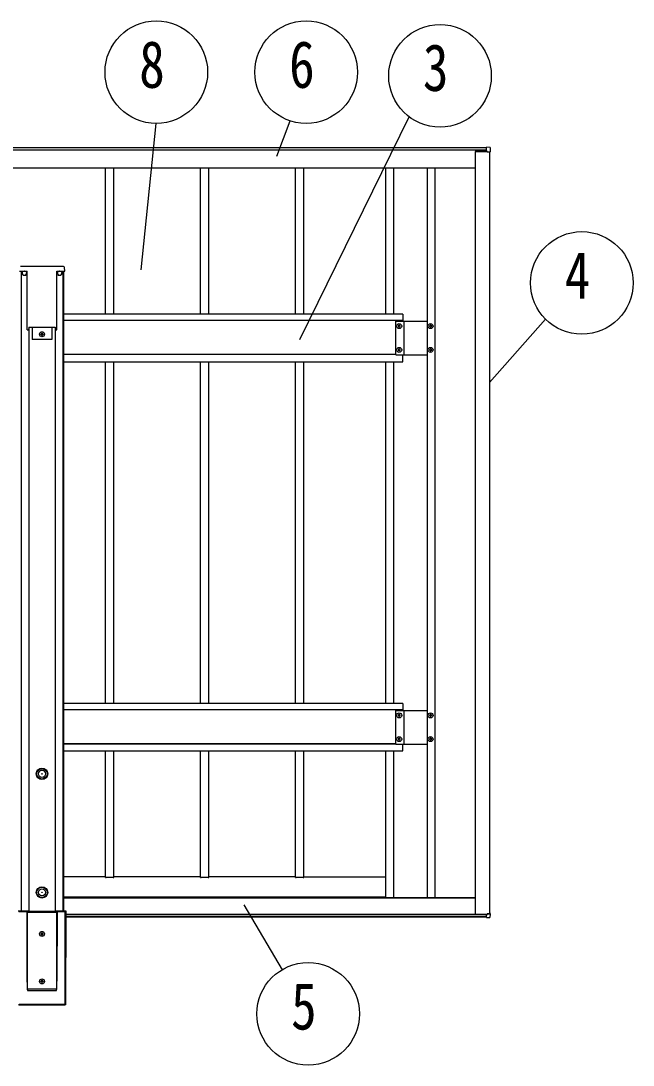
# Model space of a CAD drawing. Units: millimetres, scale not verified. Extents: x -12615 to 12615, y -8910 to 8910.
# Drawn here: x -1031 to 258, y -205 to 1995 of the extents above; entities that cross this region are included whole.
import ezdxf
from ezdxf.enums import TextEntityAlignment as Align

# ---------------------------------------------------------------- set-up
doc = ezdxf.new("R2010")
doc.units = ezdxf.units.MM
doc.header["$LTSCALE"] = 50
doc.layers.add('0-4_YKK_A1', color=4, linetype='Continuous')
doc.layers.add('0-5_YKK_D', color=6, linetype='Continuous')
doc.styles.add('ＭＳ ゴシック', font='')
doc.styles.get('ＭＳ ゴシック').set_extended_font_data('MS Gothic')

msp = doc.modelspace()

# ---------------------------------------------------------------- linework, layer by layer
at = {"layer": '0-4_YKK_A1'}
for p, q in [((-50.69, 1726.95), (-5443.19, 1726.95)), ((-50.69, 1726.95), (-5443.19, 1726.95)), ((-50.69, 1721.95), (-5443.19, 1721.95)), ((-74.19, 1719.45), (-74.19, 1719.42)), ((-49.49, 1719.45), (-74.19, 1719.45)), ((-74.19, 1719.42), (-74.19, 112.45)), ((-73.69, 1719.39), (-49.19, 1719.39)), ((-43.16, 1728.04), (-50.69, 1728.53)), ((-50.69, 1726.33), (-50.69, 1728.53)), ((-43.16, 1728.04), (-50.69, 1728.53)), ((-50.69, 1725.81), (-50.69, 1726.33)), ((-50.69, 1720.11), (-50.69, 1725.81)), ((-50.69, 1720.11), (-49.47, 1720.12)), ((-50.69, 1719.83), (-50.69, 1720.11)), ((-50.69, 1719.83), (-49.49, 1719.83)), ((-49.19, 1719.67), (-49.19, 1719.53)), ((-49.19, 1718.34), (-49.19, 1719.53)), ((-48.87, 1719.52), (-48.87, 1718.32)), ((-43.16, 1718.34), (-48.87, 1718.32)), ((-44.19, 1718.34), (-44.19, 113.4)), ((-43.16, 1728.04), (-43.16, 1728.04)), ((-42.69, 1727.55), (-42.69, 1725.4)), ((-42.69, 1725.4), (-42.69, 1718.36)), ((-5424.19, 1685.03), (-74.19, 1685.03)), ((-852.19, 1376.53), (-852.19, 1685.03)), ((-835.19, 1376.53), (-835.19, 1685.03)), ((-652.19, 1376.53), (-652.19, 1685.03)), ((-635.19, 1376.53), (-635.19, 1685.03)), ((-452.19, 1376.53), (-452.19, 1685.03)), ((-435.19, 1376.53), (-435.19, 1685.03)), ((-263.19, 1685.03), (-263.19, 1376.53)), ((-245.89, 1685.03), (-245.89, 1376.53)), ((-175.19, 1685.03), (-175.19, 147.02)), ((-159.19, 1685.03), (-159.19, 147.02)), ((-1018.02, 1476.82), (-1031.6, 1476.82)), ((-1016.53, 1476.82), (-1018.02, 1476.82)), ((-1016.15, 1476.82), (-1016.53, 1476.82)), ((-956.23, 1476.82), (-1016.15, 1476.82)), ((-955.85, 1476.82), (-956.23, 1476.82)), ((-954.36, 1476.82), (-955.85, 1476.82)), ((-940.78, 1476.82), (-954.36, 1476.82)), ((-938.32, 1467.32), (-938.79, 1474.94)), ((-1033.56, 1467.32), (-1018.55, 1467.32)), ((-1029.99, 1467.32), (-1029.99, 119.82)), ((-1027.69, 1467.32), (-1027.69, 1463.32)), ((-1018.69, 1467.32), (-1018.69, 1463.32)), ((-1018.55, 1467.32), (-1017.55, 1467.32)), ((-1017.45, 1467.32), (-1017.55, 1467.32)), ((-1017.44, 1343.96), (-1017.44, 1467.17)), ((-954.94, 1343.96), (-954.94, 1467.17)), ((-954.93, 1467.32), (-954.83, 1467.32)), ((-954.83, 1467.32), (-953.83, 1467.32)), ((-953.83, 1467.32), (-938.82, 1467.32)), ((-953.69, 1467.32), (-953.69, 1463.32)), ((-944.69, 1467.32), (-944.69, 1463.32)), ((-942.39, 1466.92), (-942.39, 119.82)), ((-941.19, 1466.92), (-941.19, 119.82)), ((-938.82, 1467.32), (-938.32, 1467.32)), ((-226.19, 1376.53), (-941.19, 1376.53)), ((-226.19, 1376.53), (-941.19, 1376.53)), ((-226.19, 1376.53), (-226.19, 1362.03)), ((-1017.08, 1343.82), (-1017.43, 1343.82)), ((-1017.08, 1343.82), (-1016.58, 1343.82)), ((-1016.58, 1343.82), (-1014.54, 1343.82)), ((-1014.23, 1349.15), (-1014.54, 1343.82)), ((-1013.69, 1349.15), (-1013.69, 118.17)), ((-1006.69, 1349.15), (-1006.69, 1323.32)), ((-965.69, 1349.15), (-965.69, 1323.32)), ((-958.69, 1349.15), (-958.69, 118.17)), ((-957.84, 1343.82), (-955.8, 1343.82)), ((-955.8, 1343.82), (-955.3, 1343.82)), ((-955.3, 1343.82), (-954.95, 1343.82)), ((-226.19, 1363.53), (-941.19, 1363.53)), ((-241.19, 1291.03), (-241.19, 1362.03)), ((-241.19, 1362.03), (-175.19, 1362.03)), ((-241.19, 1291.03), (-241.19, 1362.03)), ((-241.19, 1362.03), (-175.19, 1362.03)), ((-233.71, 1352.97), (-233.71, 1353.93)), ((-223.69, 1291.03), (-223.69, 1362.03)), ((-223.69, 1291.03), (-223.69, 1362.03)), ((-167.71, 1352.97), (-167.71, 1353.93)), ((-965.69, 1323.32), (-1006.69, 1323.32)), ((-985.71, 1332.88), (-985.71, 1331.92)), ((-233.71, 1302.97), (-233.71, 1303.93)), ((-167.71, 1302.97), (-167.71, 1303.93)), ((-241.19, 1291.77), (-941.19, 1291.77)), ((-941.19, 1276.61), (-226.19, 1276.61)), ((-852.19, 556.45), (-852.19, 1276.61)), ((-835.19, 556.45), (-835.19, 1276.61)), ((-652.19, 556.45), (-652.19, 1276.61)), ((-635.19, 556.45), (-635.19, 1276.61)), ((-452.19, 556.45), (-452.19, 1276.61)), ((-435.19, 556.45), (-435.19, 1276.61)), ((-263.19, 1276.61), (-263.19, 556.45)), ((-246.19, 1276.61), (-246.19, 556.45)), ((-241.19, 1291.03), (-175.19, 1291.03)), ((-241.19, 1291.03), (-175.19, 1291.03)), ((-226.19, 1276.53), (-226.19, 1291.03)), ((-226.19, 556.45), (-941.19, 556.45)), ((-226.19, 556.45), (-941.19, 556.45)), ((-226.19, 556.45), (-226.19, 541.95)), ((-226.19, 543.46), (-941.19, 543.46)), ((-241.19, 470.95), (-241.19, 541.95)), ((-241.19, 541.95), (-175.19, 541.95)), ((-241.19, 470.95), (-241.19, 541.95)), ((-241.19, 541.95), (-175.19, 541.95)), ((-233.71, 532.89), (-233.71, 533.85)), ((-223.69, 470.95), (-223.69, 541.95)), ((-223.69, 470.95), (-223.69, 541.95)), ((-167.71, 532.89), (-167.71, 533.85)), ((-941.19, 471.73), (-241.19, 471.73)), ((-241.19, 471.7), (-941.19, 471.7)), ((-241.19, 470.95), (-175.19, 470.95)), ((-241.19, 470.95), (-175.19, 470.95)), ((-233.71, 482.89), (-233.71, 483.85)), ((-226.19, 456.45), (-226.19, 470.95)), ((-167.71, 482.89), (-167.71, 483.85)), ((-941.19, 456.53), (-226.19, 456.53)), ((-852.19, 190.03), (-852.19, 456.53)), ((-835.19, 190.03), (-835.19, 456.53)), ((-652.19, 190.03), (-652.19, 456.53)), ((-635.19, 190.03), (-635.19, 456.53)), ((-452.19, 190.03), (-452.19, 456.53)), ((-435.19, 190.03), (-435.19, 456.53)), ((-263.19, 456.53), (-263.19, 147.02)), ((-246.19, 456.53), (-246.19, 147.02)), ((-852.49, 191.68), (-941.19, 191.68)), ((-836.19, 189.98), (-851.19, 189.98)), ((-652.49, 191.68), (-835.19, 191.68)), ((-636.19, 189.98), (-651.19, 189.98)), ((-452.49, 191.68), (-635.19, 191.68)), ((-436.19, 189.98), (-451.19, 189.98)), ((-435.19, 191.68), (-263.19, 191.68)), ((-263.19, 148.26), (-941.19, 148.26)), ((-263.19, 148.16), (-941.19, 148.16)), ((-74.19, 147.02), (-941.19, 147.02)), ((-940.19, 133.75), (-941.19, 133.75)), ((-941.19, 132.15), (-940.19, 132.15)), ((-941.19, 132.15), (-940.19, 132.15)), ((-941.19, 132.07), (-940.19, 132.07)), ((-940.19, 119.82), (-940.19, 147.02)), ((-74.19, 147.02), (-940.19, 147.02)), ((-940.19, 119.82), (-940.19, 147.02)), ((-74.19, 146.97), (-940.19, 146.97)), ((-74.19, 146.45), (-940.19, 146.45)), ((-1036.08, 119.82), (-1014.82, 119.82)), ((-1036.08, 119.81), (-1014.82, 119.81)), ((-1017.31, 118.97), (-1035.62, 118.97)), ((-1034.62, 117.98), (-1018.24, 117.98)), ((-1018.25, 117.87), (-1017.78, -28.66)), ((-1018.25, 117.87), (-1017.78, 117)), ((-1017.78, 117), (-1017.78, -28.66)), ((-1016.78, 117.99), (-1017.31, 118.97)), ((-1016.78, -45.29), (-1016.78, 116.95)), ((-1014.82, 119.81), (-1014.57, 118.17)), ((-1014.57, 118.17), (-957.69, 118.17)), ((-957.69, 118.17), (-957.44, 119.81)), ((-957.44, 119.82), (-936.3, 119.82)), ((-957.44, 119.81), (-936.31, 119.81)), ((-955.07, 118.97), (-955.6, 117.99)), ((-955.6, 117.99), (-955.6, 116.95)), ((-955.6, 116.95), (-955.6, -45.29)), ((-936.76, 118.97), (-955.07, 118.97)), ((-954.13, 117.87), (-954.6, -28.66)), ((-954.6, 117), (-954.13, 117.87)), ((-954.6, -28.66), (-954.6, 117)), ((-954.14, 117.98), (-937.76, 117.98)), ((-941.19, 131.76), (-940.19, 131.76)), ((-941.19, 124.53), (-940.19, 124.53)), ((-941.19, 124.35), (-940.19, 124.35)), ((-941.19, 123.8), (-940.19, 123.8)), ((-941.19, 123.61), (-940.19, 123.61)), ((-937.76, 117.98), (-938.38, -77.53)), ((-936.76, 118.97), (-937.76, 117.98)), ((-937.39, -78.53), (-936.76, 118.98)), ((-936.3, 119.82), (-936.94, -78.6)), ((-936.3, 119.82), (-936.94, -78.59)), ((-936.31, 119.81), (-936.76, 118.98)), ((-49.69, 112.29), (-936.33, 112.29)), ((-49.69, 111.98), (-936.33, 111.98)), ((-49.69, 111.95), (-936.33, 111.95)), ((-50.69, 111.63), (-936.33, 111.63)), ((-73.69, 112.43), (-49.19, 112.43)), ((-50.69, 111.91), (-49.49, 111.91)), ((-50.69, 111.91), (-50.69, 111.87)), ((-50.69, 111.54), (-50.69, 111.87)), ((-50.69, 105.85), (-50.69, 111.54)), ((-49.49, 111.54), (-50.69, 111.54)), ((-49.69, 112.29), (-49.69, 112.43)), ((-49.49, 111.87), (-49.49, 111.54)), ((-43.69, 113.4), (-49.19, 113.4)), ((-49.19, 113.4), (-49.19, 113.36)), ((-49.19, 112.17), (-49.19, 113.36)), ((-48.89, 113.35), (-43.19, 113.35)), ((-48.89, 113.35), (-48.89, 112.14)), ((-43.19, 115.6), (-44.19, 115.6)), ((-44.19, 115.55), (-43.69, 115.55)), ((-43.69, 114.04), (-44.19, 114.04)), ((-43.69, 115.55), (-43.69, 113.4)), ((-42.69, 113.38), (-43.15, 105.88)), ((-42.69, 113.38), (-42.69, 115.57)), ((-50.69, 107.44), (-936.34, 107.44)), ((-936.34, 106.96), (-50.69, 106.96)), ((-50.69, 105.41), (-50.69, 105.85)), ((-50.69, 105.41), (-43.65, 105.41)), ((-985.71, 69.64), (-985.71, 68.68)), ((-985.71, -30.36), (-985.71, -31.32)), ((-955.6, -45.29), (-1016.78, -45.29)), ((-1016.78, -47.91), (-955.6, -47.91)), ((-936.94, -78.6), (-1035.44, -78.6)), ((-1035, -78.53), (-937.39, -78.53)), ((-938.38, -77.53), (-1034, -77.53)), ((-938.38, -77.53), (-937.39, -78.53)), ((-936.94, -78.59), (-937.39, -78.53))]:
    msp.add_line(p, q, dxfattribs=at)
for points in [[(-49.69, 1719.83), (-49.69, 1719.65), (-49.69, 1719.45)], [(-1014.23, 1349.15), (-958.15, 1349.15), (-957.84, 1343.82)], [(-235.63, 1352.01), (-236.59, 1352.01), (-236.59, 1351.05), (-235.63, 1351.05)], [(-233.71, 1353.93), (-234.67, 1353.93), (-234.67, 1352.97)], [(-234.67, 1350.09), (-234.67, 1349.13), (-233.71, 1349.13), (-233.71, 1350.09)], [(-232.75, 1351.05), (-231.79, 1351.05), (-231.79, 1352.01), (-232.75, 1352.01)], [(-169.63, 1352.01), (-170.59, 1352.01), (-170.59, 1351.05), (-169.63, 1351.05)], [(-167.71, 1353.93), (-168.67, 1353.93), (-168.67, 1352.97)], [(-168.67, 1350.09), (-168.67, 1349.13), (-167.71, 1349.13), (-167.71, 1350.09)], [(-166.75, 1351.05), (-165.79, 1351.05), (-165.79, 1352.01), (-166.75, 1352.01)], [(-987.63, 1333.84), (-988.59, 1333.84), (-988.59, 1334.8), (-987.63, 1334.8)], [(-986.67, 1335.76), (-986.67, 1336.72), (-985.71, 1336.72), (-985.71, 1335.76)], [(-985.71, 1331.92), (-986.67, 1331.92), (-986.67, 1332.88)], [(-984.75, 1334.8), (-983.79, 1334.8), (-983.79, 1333.84), (-984.75, 1333.84)], [(-235.63, 1302.01), (-236.59, 1302.01), (-236.59, 1301.05), (-235.63, 1301.05)], [(-233.71, 1303.93), (-234.67, 1303.93), (-234.67, 1302.97)], [(-234.67, 1300.09), (-234.67, 1299.13), (-233.71, 1299.13), (-233.71, 1300.09)], [(-232.75, 1301.05), (-231.79, 1301.05), (-231.79, 1302.01), (-232.75, 1302.01)], [(-169.63, 1302.01), (-170.59, 1302.01), (-170.59, 1301.05), (-169.63, 1301.05)], [(-167.71, 1303.93), (-168.67, 1303.93), (-168.67, 1302.97)], [(-168.67, 1300.09), (-168.67, 1299.13), (-167.71, 1299.13), (-167.71, 1300.09)], [(-166.75, 1301.05), (-165.79, 1301.05), (-165.79, 1302.01), (-166.75, 1302.01)], [(-235.63, 531.93), (-236.59, 531.93), (-236.59, 530.97), (-235.63, 530.97)], [(-233.71, 533.85), (-234.67, 533.85), (-234.67, 532.89)], [(-234.67, 530.01), (-234.67, 529.05), (-233.71, 529.05), (-233.71, 530.01)], [(-232.75, 530.97), (-231.79, 530.97), (-231.79, 531.93), (-232.75, 531.93)], [(-169.63, 531.93), (-170.59, 531.93), (-170.59, 530.97), (-169.63, 530.97)], [(-167.71, 533.85), (-168.67, 533.85), (-168.67, 532.89)], [(-168.67, 530.01), (-168.67, 529.05), (-167.71, 529.05), (-167.71, 530.01)], [(-166.75, 530.97), (-165.79, 530.97), (-165.79, 531.93), (-166.75, 531.93)], [(-235.63, 481.93), (-236.59, 481.93), (-236.59, 480.97), (-235.63, 480.97)], [(-233.71, 483.85), (-234.67, 483.85), (-234.67, 482.89)], [(-234.67, 480.01), (-234.67, 479.05), (-233.71, 479.05), (-233.71, 480.01)], [(-232.75, 480.97), (-231.79, 480.97), (-231.79, 481.93), (-232.75, 481.93)], [(-169.63, 481.93), (-170.59, 481.93), (-170.59, 480.97), (-169.63, 480.97)], [(-167.71, 483.85), (-168.67, 483.85), (-168.67, 482.89)], [(-168.67, 480.01), (-168.67, 479.05), (-167.71, 479.05), (-167.71, 480.01)], [(-166.75, 480.97), (-165.79, 480.97), (-165.79, 481.93), (-166.75, 481.93)], [(-955.6, 117.99), (-1016.78, 117.99), (-1016.78, 116.95), (-955.6, 116.95)], [(-50.69, 111.87), (-49.49, 111.87), (-49.49, 111.91)], [(-49.69, 111.91), (-49.69, 111.95), (-49.69, 111.98), (-49.69, 112.29)], [(-987.63, 70.6), (-988.59, 70.6), (-988.59, 71.56), (-987.63, 71.56)], [(-986.67, 72.52), (-986.67, 73.48), (-985.71, 73.48), (-985.71, 72.52)], [(-985.71, 68.68), (-986.67, 68.68), (-986.67, 69.64)], [(-984.75, 71.56), (-983.79, 71.56), (-983.79, 70.6), (-984.75, 70.6)], [(-987.63, -29.4), (-988.59, -29.4), (-988.59, -28.44), (-987.63, -28.44)], [(-986.67, -27.48), (-986.67, -26.52), (-985.71, -26.52), (-985.71, -27.48)], [(-985.71, -31.32), (-986.67, -31.32), (-986.67, -30.36)], [(-984.75, -28.44), (-983.79, -28.44), (-983.79, -29.4), (-984.75, -29.4)], [(-1017.14, -45.29), (-1016.87, -47.24), (-1016.78, -47.86), (-1016.78, -47.91)]]:
    msp.add_lwpolyline(points, dxfattribs=at)
for centre, radius in [((-1023.19, 1462.82), 5), ((-949.19, 1462.82), 5), ((-234.19, 1351.53), 5.3), ((-168.19, 1351.53), 5.3), ((-986.19, 1334.32), 5.3), ((-234.19, 1301.53), 5.3), ((-168.19, 1301.53), 5.3), ((-234.19, 531.45), 5.3), ((-168.19, 531.45), 5.3), ((-234.19, 481.45), 5.3), ((-168.19, 481.45), 5.3), ((-986.19, 408.25), 12), ((-986.19, 408.25), 10.88), ((-986.19, 408.25), 7.48), ((-986.19, 408.25), 0.5), ((-986.19, 158.58), 12), ((-986.19, 158.58), 10.88), ((-986.19, 158.58), 7.48), ((-986.19, 158.58), 0.5), ((-986.19, 71.08), 5.3), ((-986.19, -28.92), 5.3)]:
    msp.add_circle(centre, radius, dxfattribs=at)
for centre, radius, start, end in [((-73.82, 1721.8), 2.41, 261.04481, 272.9634), ((-50.59, 1720.04), 1.12, 349.19192, 3.8225), ((-49.42, 1720.9), 1.45, 267.0366, 278.95519), ((-48.95, 1721.08), 1.56, 261.33535, 273.02754), ((-48.95, 1719.88), 1.56, 261.33535, 273.02754), ((-43.19, 1727.55), 0.5, 0, 86.3221), ((-43.19, 1727.55), 0.5, 0.03611, 86.54232), ((-43.05, 1720.55), 2.22, 267.09557, 279.27313), ((-940.78, 1474.82), 2, 3.5, 90), ((-1023.19, 1463.32), 4.5, 180, 270), ((-1023.19, 1463.32), 4.5, 270, 0), ((-949.19, 1463.32), 4.5, 180, 270), ((-949.19, 1463.32), 4.5, 270, 0), ((-235.63, 1352.97), 0.96, 270, 0), ((-235.63, 1350.09), 0.96, 0, 90), ((-232.75, 1352.97), 0.96, 180, 270), ((-232.75, 1350.09), 0.96, 90, 180), ((-169.63, 1352.97), 0.96, 270, 0), ((-169.63, 1350.09), 0.96, 0, 90), ((-166.75, 1352.97), 0.96, 180, 270), ((-166.75, 1350.09), 0.96, 90, 180), ((-987.63, 1335.76), 0.96, 270, 0), ((-987.63, 1332.88), 0.96, 0, 90), ((-984.75, 1335.76), 0.96, 180, 270), ((-984.75, 1332.88), 0.96, 90, 180), ((-235.63, 1302.97), 0.96, 270, 0), ((-235.63, 1300.09), 0.96, 0, 90), ((-232.75, 1302.97), 0.96, 180, 270), ((-232.75, 1300.09), 0.96, 90, 180), ((-169.63, 1302.97), 0.96, 270, 0), ((-169.63, 1300.09), 0.96, 0, 90), ((-166.75, 1302.97), 0.96, 180, 270), ((-166.75, 1300.09), 0.96, 90, 180), ((-235.63, 532.89), 0.96, 270, 0), ((-235.63, 530.01), 0.96, 0, 90), ((-232.75, 532.89), 0.96, 180, 270), ((-232.75, 530.01), 0.96, 90, 180), ((-169.63, 532.89), 0.96, 270, 0), ((-169.63, 530.01), 0.96, 0, 90), ((-166.75, 532.89), 0.96, 180, 270), ((-166.75, 530.01), 0.96, 90, 180), ((-235.63, 482.89), 0.96, 270, 0), ((-235.63, 480.01), 0.96, 0, 90), ((-232.75, 482.89), 0.96, 180, 270), ((-232.75, 480.01), 0.96, 90, 180), ((-169.63, 482.89), 0.96, 270, 0), ((-169.63, 480.01), 0.96, 0, 90), ((-166.75, 482.89), 0.96, 180, 270), ((-166.75, 480.01), 0.96, 90, 180), ((-852.42, 190.23), 1.45, 81.04481, 92.9634), ((-851.44, 194.8), 4.82, 261.04481, 272.9634), ((-835.94, 194.8), 4.82, 267.0366, 278.95519), ((-652.42, 190.23), 1.45, 81.04481, 92.9634), ((-651.44, 194.8), 4.82, 261.04481, 272.9634), ((-635.94, 194.8), 4.82, 267.0366, 278.95519), ((-452.42, 190.23), 1.45, 81.04481, 92.9634), ((-451.44, 194.8), 4.82, 261.04481, 272.9634), ((-435.94, 194.8), 4.82, 267.0366, 278.95519), ((-1017.01, 122.46), 5.51, 261.98271, 272.37953), ((-1016.77, 116.99), 1, 90.33323, 179.58819), ((-955.61, 116.99), 1, 0.41181, 89.66677), ((-955.37, 122.46), 5.51, 267.62047, 278.01729), ((-73.82, 114.84), 2.41, 261.04481, 272.9634), ((-48.96, 112.82), 0.692, 250.9406, 276.14226), ((-43.65, 105.91), 0.5, 270, 356.48397), ((-987.63, 72.52), 0.96, 270, 0), ((-987.63, 69.64), 0.96, 0, 90), ((-984.75, 72.52), 0.96, 180, 270), ((-984.75, 69.64), 0.96, 90, 180), ((-987.63, -27.48), 0.96, 270, 0), ((-987.63, -30.36), 0.96, 0, 90), ((-984.75, -27.48), 0.96, 180, 270), ((-984.75, -30.36), 0.96, 90, 180), ((-1016.79, -27.34), 17.95, 268.85343, 270.01591), ((-1255.76, -4.38), 303.3, 351.74911, 352.24905), ((-955.6, -27.34), 17.95, 269.98409, 271.14657)]:
    msp.add_arc(centre, radius, start, end, dxfattribs=at)
for centre, major_axis, ratio, start_param, end_param in [((-49.49, 1719.53), (-0.234, -0.189), 0.99347, 2.4632387, 4.034035), ((-49.47, 1719.52), (-0.501, -0.331), 0.996522, 2.5592572, 4.1300536), ((-1017.48, 1466.82), (0.031, 0.5), 0.061627, 5.5016142, 6.2870124), ((-954.9, 1466.82), (-0.031, 0.5), 0.061627, 6.2793582, 7.0647564), ((-1017.4, 1344.32), (0.031, 0.5), 0.061627, 2.3600215, 3.1454197), ((-954.98, 1344.32), (-0.031, 0.5), 0.061627, 3.1377656, 3.9231638), ((-1017.25, 117.86), (0.479, -0.888), 0.991726, 4.1078282, 4.2175476), ((-1017.31, 117.98), (0.529, 0.886), 0.878896, 0.5965642, 2.0539141), ((-955.07, 117.98), (-0.529, 0.886), 0.878896, 4.2292712, 5.6866211), ((-955.14, 117.86), (-0.479, -0.888), 0.991726, 2.0656377, 2.1753571), ((-937.76, 118.98), (1, 0), 0.113935, 6.1693694, 6.2218131), ((-936.3, 119.32), (0.002, 0.5), 0.061078, 0.0611989, 0.1136426), ((-49.49, 112.21), (-0.3, 0), 0.995429, 1.5707963, 3.1415927), ((-49.49, 112.17), (-0.3, 0), 0.992228, 1.5707963, 3.1415927), ((-49.49, 112.14), (-0.6, 0), 0.995429, 1.5707963, 3.1415927), ((-48.89, 113.36), (-0.3, 0), 0.052434, 6.2831853, 7.8539816), ((-43.19, 115.57), (-0.501, 0), 0.052336, 3.1415824, 4.7086518), ((-43.19, 113.38), (-0.501, 0), 0.052336, 1.5745335, 3.1416029), ((-1016.78, -27.49), (0, -19.11), 0.052342, 4.7734755, 5.9105409), ((-955.6, -27.49), (0, -19.11), 0.052342, 0.3726444, 1.5097098), ((-1013.66, -47.91), (-0.16, 50), 0.0623, 1.5182266, 1.5705921), ((-958.72, -47.91), (0.16, 50), 0.0623, 4.7125932, 4.7649587), ((-937.38, -77.53), (0, 1), 0.061078, 3.0807862, 3.1330623), ((-937.44, -78.6), (0.5, 0), 0.008727, 0.0086987, 0.0609748)]:
    msp.add_ellipse(centre, major_axis=major_axis, ratio=ratio, start_param=start_param, end_param=end_param, dxfattribs=at)
at = {"layer": '0-5_YKK_D'}
for p, q in [((-491.69, 1709.5), (-464.03, 1784.08)), ((-443.08, 1323.06), (-212.98, 1792.36)), ((-777.35, 1469.86), (-745.5, 1778.56)), ((-44.15, 1232.47), (74.03, 1366.04)), ((-561.01, 132.38), (-480.57, -4.22))]:
    msp.add_line(p, q, dxfattribs=at)
for centre in [(-745.5, 1886.56), (-429.97, 1886.56), (-148.23, 1878.8), (150.28, 1442.52), (-425.77, -97.29)]:
    msp.add_circle(centre, 108, dxfattribs=at)

# ---------------------------------------------------------------- texts
at = {"layer": '0-5_YKK_D', "style": 'ＭＳ ゴシック', "width": 0.8}
for s, p in [('8', (-781.5, 1823.86)), ('6', (-465.97, 1823.86)), ('3', (-184.23, 1817.3)), ('4', (114.28, 1379.82)), ('5', (-461.77, -159.99))]:
    msp.add_text(s, height=98.97, dxfattribs=at).set_placement(p, align=Align.BOTTOM_LEFT)

doc.saveas('drawing.dxf')
